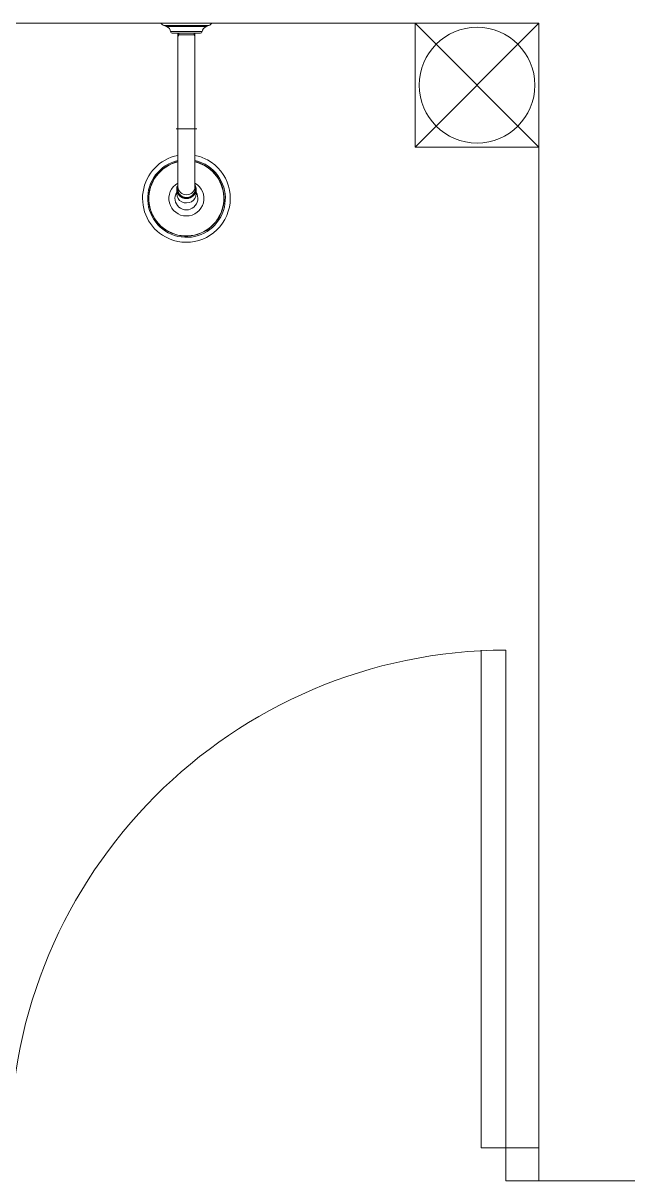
# Model space of a CAD drawing. Header units: millimetres. Extents: x 214 to 1190, y -192 to 1092.
# Drawn here: x 1044.778 to 1045.51, y 71.799 to 73.199 of the extents above; entities that cross this region are included whole.
import ezdxf

# ---------------------------------------------------------------- set-up
doc = ezdxf.new("R2010")
doc.units = ezdxf.units.MM
doc.linetypes.add('DASHDOT', pattern=[25.4, 12.7, -6.35, 0, -6.35])
doc.layers.add('I-ARQ', color=8, linetype='Continuous', lineweight=0)

msp = doc.modelspace()

# ---------------------------------------------------------------- linework, layer by layer
at = {"layer": 'I-ARQ'}
for p, q in [((1045.4026, 73.1991), (1042.9276, 73.1991)), ((1045.4026, 73.0491), (1045.2526, 73.1991)), ((1045.4026, 73.1991), (1045.2526, 73.0491)), ((1045.2526, 73.0491), (1045.2526, 73.1991)), ((1045.2526, 73.1991), (1045.4026, 73.1991)), ((1045.4026, 73.1991), (1045.4026, 71.7991)), ((1045.4026, 73.1991), (1045.4026, 73.0491)), ((1045.4026, 73.0491), (1045.2526, 73.0491)), ((1045.3326, 72.4409), (1045.3326, 71.8391)), ((1045.3626, 71.8391), (1045.3626, 72.4409)), ((1045.3326, 71.8391), (1045.3626, 71.8391)), ((1045.4026, 71.8391), (1045.3626, 71.8391)), ((1045.3626, 71.8391), (1045.3626, 71.7991)), ((1045.4026, 71.8391), (1045.4026, 71.7991)), ((1045.4026, 71.8391), (1045.4026, 71.8391)), ((1045.3726, 71.7991), (1045.3626, 71.7991)), ((1045.3726, 71.7991), (1045.4026, 71.7991)), ((1045.4026, 71.7991), (1045.4026, 71.7991)), ((1045.4026, 71.7991), (1049.0976, 71.7991))]:
    msp.add_line(p, q, dxfattribs=at)
at = {"layer": 'I-ARQ', "ltscale": 0.200747}
msp.add_lwpolyline([(1044.9488, 73.1961, -0.164371), (1044.9451, 73.1991), (1045.0068, 73.1991, -0.164371), (1045.0031, 73.1961)], format="xyb", dxfattribs=at)
at = {"layer": 'I-ARQ'}
msp.add_lwpolyline([(1045.0031, 73.1961), (1044.9488, 73.1961), (1044.952, 73.1949), (1044.9999, 73.1949)], close=True, dxfattribs=at)
for points in [[(1044.9569, 73.1888, 0.280777), (1044.952, 73.1949)], [(1044.9999, 73.1949, 0.280777), (1044.995, 73.1888)], [(1044.995, 73.1888, -0.377188), (1044.993, 73.1871), (1044.9589, 73.1871, -0.377188), (1044.9569, 73.1888)], [(1044.9656, 73.0392, 0.700978), (1044.9505, 72.9406, 1), (1045.0014, 73.0337, 0.07613), (1044.9863, 73.0392)], [(1044.9863, 73.0329, -0.06962), (1044.9985, 73.0284, -5.480122), (1044.9656, 73.0329)], [(1044.9656, 73.0056, 3.836175), (1044.9863, 73.0056)], [(1044.9642, 72.9945, 1.802734), (1044.9877, 72.9945)]]:
    msp.add_lwpolyline(points, format="xyb", dxfattribs=at)
at = {"layer": 'I-ARQ', "ltscale": 0.352288}
msp.add_lwpolyline([(1044.995, 73.1888), (1044.9569, 73.1888)], dxfattribs=at)
at = {"layer": 'I-ARQ', "ltscale": 0.029062}
for points in [[(1044.9667, 73.1871), (1044.9667, 73.1848), (1044.9656, 73.183)], [(1044.9853, 73.1871), (1044.9853, 73.1848)]]:
    msp.add_lwpolyline(points, dxfattribs=at)
at = {"layer": 'I-ARQ'}
for points in [[(1044.9656, 73.1871), (1044.9656, 73.0714)], [(1044.9863, 73.1871), (1044.9863, 73.0714)]]:
    msp.add_lwpolyline(points, dxfattribs=at)
at = {"layer": 'I-ARQ', "ltscale": 0.242325}
msp.add_lwpolyline([(1044.9863, 73.1848), (1044.9656, 73.1848)], dxfattribs=at)
at = {"layer": 'I-ARQ', "ltscale": 0.218093}
msp.add_lwpolyline([(1044.9853, 73.1848), (1044.9678, 73.1848)], dxfattribs=at)
at = {"layer": 'I-ARQ', "ltscale": 0.025813}
msp.add_lwpolyline([(1044.9853, 73.1848), (1044.9863, 73.183)], dxfattribs=at)
at = {"layer": 'I-ARQ', "linetype": 'DASHDOT', "ltscale": 0.30975}
msp.add_lwpolyline([(1044.9636, 73.0714), (1044.9884, 73.0714)], dxfattribs=at)
at = {"layer": 'I-ARQ', "ltscale": 0.06322}
for points in [[(1044.9656, 73.0392), (1044.9656, 73.0714)], [(1044.9863, 73.0392), (1044.9863, 73.0714)], [(1044.9656, 73.0056), (1044.9656, 73.0392)], [(1044.9863, 73.0329), (1044.9863, 73.0392)], [(1044.9656, 72.9961), (1044.9656, 73.0056)], [(1044.9863, 72.9961), (1044.9863, 73.0056)]]:
    msp.add_lwpolyline(points, dxfattribs=at)
at = {"layer": 'I-ARQ', "ltscale": 0.258125}
msp.add_lwpolyline([(1044.9863, 73.0714), (1044.9656, 73.0714)], dxfattribs=at)
at = {"layer": 'I-ARQ', "ltscale": 0.06322}
for points in [[(1044.9863, 73.0329), (1044.9863, 73.0316, -0.067971), (1044.9978, 73.0272, -5.429636), (1044.9656, 73.0316)], [(1044.9863, 73.0056), (1044.9863, 73.0313, -0.067551), (1044.9977, 73.0269, -5.416932), (1044.9656, 73.0313)]]:
    msp.add_lwpolyline(points, format="xyb", dxfattribs=at)
at = {"layer": 'I-ARQ', "ltscale": 0.067122}
msp.add_lwpolyline([(1044.9642, 72.9927), (1044.9642, 72.9982, -0.128945), (1044.9656, 73.0033)], format="xyb", dxfattribs=at)
at = {"layer": 'I-ARQ', "ltscale": 0.067121}
for points in [[(1044.9877, 72.9981), (1044.9877, 72.9945)], [(1044.9877, 72.9945), (1044.9877, 72.9927)]]:
    msp.add_lwpolyline(points, dxfattribs=at)
at = {"layer": 'I-ARQ'}
msp.add_circle((1045.3276, 73.1241), 0.07, dxfattribs=at)
msp.add_arc((1045.3642, 71.8394), 0.6016, 90.1511, 180.0258, dxfattribs=at)
for centre, major_axis, ratio, start_param, end_param in [((1044.976, 72.9982), (-0.0113, 0), 0.939693, 5.874594, 9.833369), ((1044.976, 72.9982), (-0.0112, 0), 0.939693, 5.895727, 9.812236), ((1044.976, 72.9981), (-0.0118, 0), 0.939693, 6.283156, 9.424748), ((1044.976, 72.9981), (-0.0105, 0), 0.939693, 6.083746, 6.283156), ((1044.976, 72.9975), (-0.0105, 0), 0.939693, 6.083746, 6.254788), ((1044.976, 72.9981), (-0.0105, 0), 0.939693, 6.283156, 7.353981), ((1044.976, 73.0012), (0.0103, 0), 0.939693, 3.141593, 6.283185), ((1044.976, 72.9981), (-0.0105, 0), 0.939693, 1.070796, 3.141564), ((1044.976, 72.9981), (-0.0118, 0), 0.942388, 3.140774, 3.638398), ((1044.976, 72.9981), (-0.0105, 0), 0.939693, 3.141564, 3.341037), ((1044.976, 72.9975), (-0.0105, 0), 0.939693, 3.169992, 3.341037), ((1044.976, 72.9927), (-0.0118, 0), 0.939693, 6.283156, 7.353981), ((1044.976, 72.9927), (-0.0118, 0), 0.939693, 1.070796, 3.141564)]:
    msp.add_ellipse(centre, major_axis=major_axis, ratio=ratio, start_param=start_param, end_param=end_param, dxfattribs=at)

doc.saveas('drawing.dxf')
